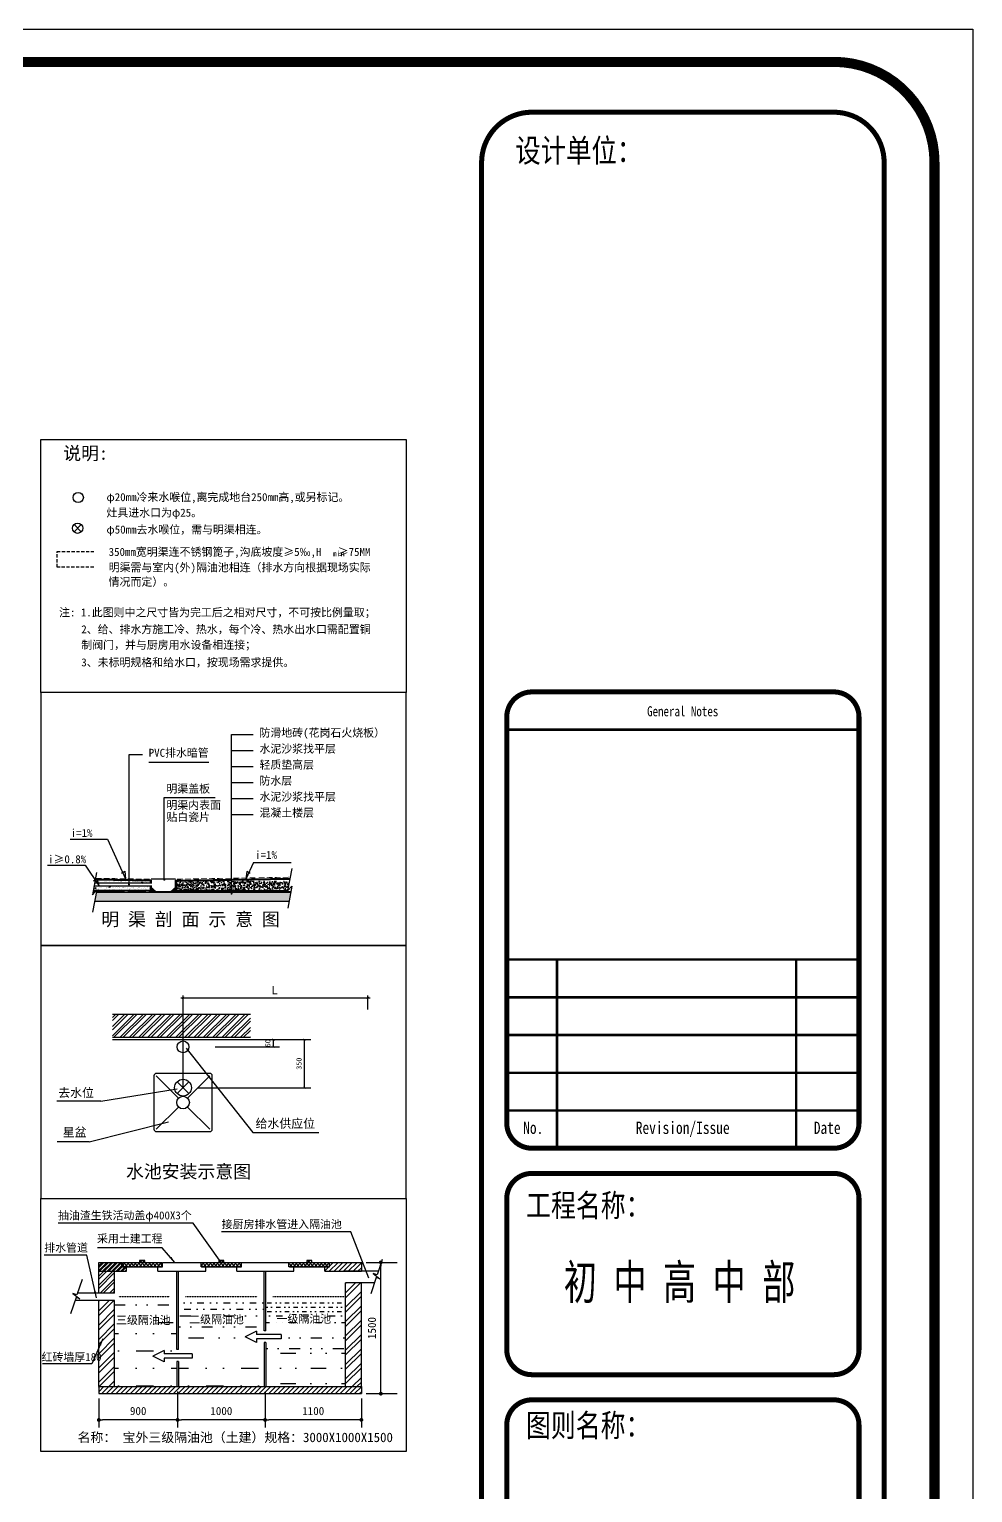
# Model space of a CAD drawing. Header units: inches. Extents: x -584 to 1446124, y -108140 to 99637.
# Drawn here: x 973851 to 1010552, y -71216 to -14283 of the extents above; entities that cross this region are included whole.
import ezdxf
from ezdxf.enums import TextEntityAlignment as Align

# ---------------------------------------------------------------- set-up
doc = ezdxf.new("R2010")
doc.units = ezdxf.units.IN
doc.header["$MEASUREMENT"] = 0
doc.linetypes.add('HIDDEN', pattern=[0.375, 0.25, -0.125])
for name, color, linetype in [('000外框', 7, 'Continuous'), ('供排水', 4, 'Continuous'), ('外框', 7, 'Continuous')]:
    doc.layers.add(name, color=color, linetype=linetype)
doc.styles.add('122', font='', dxfattribs={"height": 180})
doc.styles.add('ET', font='', dxfattribs={"height": 186})
doc.styles.add('H1', font='', dxfattribs={"height": 200})
doc.styles.add('LIST', font='', dxfattribs={"height": 250})
doc.styles.get("Standard").update_dxf_attribs({"font": '', "width": 0.7, "height": 250})
doc.styles.add('STYLE1', font='simhei.ttf', dxfattribs={"width": 0.8})
doc.styles.add('宋体平面', font='', dxfattribs={"width": 0.8})
doc.styles.add('黑体', font='simhei.ttf', dxfattribs={"width": 0.7})
doc.styles.get('122').set_extended_font_data('NSimSun')
doc.styles.get('ET').set_extended_font_data('SimSun')
doc.styles.get('H1').set_extended_font_data('SimSun')
doc.styles.get('LIST').set_extended_font_data('SimSun')
doc.styles.get('Standard').set_extended_font_data('NSimSun')
doc.styles.get('宋体平面').set_extended_font_data('SimSun')
doc.dimstyles.new('ISO-25', dxfattribs={"dimscale": 60, "dimtxt": 5, "dimasz": 2.5, "dimexe": 1.25, "dimexo": 3, "dimtad": 1, "dimdec": 0, "dimtxsty": 'Standard', "dimblk": 'ARCHTICK', "dimcen": 2.5, "dimadec": 0, "dimazin": 0, "dimtfac": 1, "dimtdec": 0, "dimtmove": 0, "dimatfit": 3, "dimfxl": 0, "dimarcsym": 0})
doc.dimstyles.get("Standard").update_dxf_attribs({"dimtxt": 0.18, "dimasz": 0.18, "dimexe": 0.18, "dimexo": 0.0625, "dimgap": 0.09, "dimtad": 0, "dimtih": 1, "dimtoh": 1, "dimdec": 4, "dimzin": 0, "dimdsep": 46, "dimtxsty": 'Standard', "dimcen": 0.09, "dimadec": 0, "dimazin": 0, "dimtfac": 1, "dimtdec": 4, "dimtofl": 0, "dimtmove": 0, "dimatfit": 3, "dimfxl": 0, "dimtolj": 1, "dimtzin": 0, "dimarcsym": 0})
pattern_1 = [(45, (1076458.13, -7106.91), (-92.79894, 92.79894), [])]
pattern_2 = [(45, (1076458.13, -7106.9), (-278.3968, 278.3968), []), (45, (1076643.72, -7106.9), (-278.3968, 278.3968), [])]
pattern_3 = [(45, (1076458.13, -7106.91), (-69.5992, 69.5992), []), (135, (1076458.13, -7106.91), (-69.5992, -69.5992), [])]

# ---------------------------------------------------------------- blocks, each defined once
blk = doc.blocks.new('_DOT')
at = {"color": 0, "linetype": 'ByBlock'}
blk.add_line((-0.5, 0), (-1, 0), dxfattribs=at)
at = {"color": 0, "linetype": 'ByBlock', "const_width": 0.5}
blk.add_lwpolyline([(-0.25, 0, 1), (0.25, 0, 1)], format="xyb", close=True, dxfattribs=at)
blk = doc.blocks.new('_ArchTick')
at = {"color": 0, "linetype": 'ByBlock', "const_width": 0.15}
blk.add_lwpolyline([(-0.5, -0.5), (0.5, 0.5)], dxfattribs=at)
blk = doc.blocks.new('*D480')
at = {"layer": 'Defpoints', "color": 0, "linetype": 'ByBlock', "transparency": 16777216}
for p in [(980282, -53590), (984563, -53590), (979833, -55458)]:
    blk.add_point(p, dxfattribs=at)
at = {"layer": '供排水', "color": 0, "linetype": 'ByBlock', "lineweight": -2, "transparency": 16777216}
for p, q in [((980852, -53590), (984800, -53590)), ((984563, -55458), (984563, -53590)), ((980403, -55458), (984800, -55458))]:
    blk.add_line(p, q, dxfattribs=at)
at = {"layer": '供排水', "color": 0, "linetype": 'ByBlock', "lineweight": -2, "transparency": 16777216, "xscale": 95, "yscale": 95, "zscale": 95}
for p, rotation in [((984563, -53590), 90), ((984563, -55458), 270)]:
    blk.add_blockref('_ArchTick', p, dxfattribs=dict(at, rotation=rotation))
at = {"layer": '供排水', "color": 0, "linetype": 'ByBlock', "transparency": 16777216, "insert": (984344, -54524), "char_height": 200, "attachment_point": 5, "rotation": 90, "style": 'H1'}
blk.add_mtext('350', dxfattribs=at)
blk = doc.blocks.new('*D481')
at = {"layer": 'Defpoints', "color": 0, "linetype": 'ByBlock', "transparency": 16777216}
for p in [(980512, -53590), (980512, -53871), (983351, -53590)]:
    blk.add_point(p, dxfattribs=at)
at = {"layer": '供排水', "color": 0, "linetype": 'ByBlock', "lineweight": -2, "transparency": 16777216}
for p, q in [((981082, -53590), (983589, -53590)), ((981082, -53871), (983589, -53871)), ((983351, -53871), (983351, -53590))]:
    blk.add_line(p, q, dxfattribs=at)
at = {"layer": '供排水', "color": 0, "linetype": 'ByBlock', "lineweight": -2, "transparency": 16777216, "xscale": 95, "yscale": 95, "zscale": 95}
for p, rotation in [((983351, -53590), 90), ((983351, -53871), 270)]:
    blk.add_blockref('_ArchTick', p, dxfattribs=dict(at, rotation=rotation))
at = {"layer": '供排水', "color": 0, "linetype": 'ByBlock', "transparency": 16777216, "insert": (983132, -53731), "char_height": 200, "attachment_point": 5, "rotation": 90, "style": 'H1'}
blk.add_mtext('60', dxfattribs=at)

msp = doc.modelspace()

# ---------------------------------------------------------------- hatches: boundary and pattern name
at = {"layer": '供排水'}
for points in [[(978596.5, -47670.3), (978766.4, -47824.1), (978596.5, -47824.1)], [(979530.6, -47670.3), (979360.7, -47824.1), (979530.6, -47824.1)]]:
    msp.add_hatch(color=41, dxfattribs=at).paths.add_polyline_path(points)
h = msp.add_hatch(dxfattribs=at)
h.set_pattern_fill('AR-B816', color=121, scale=6.227349, angle=1, style=0)
h.set_pattern_definition([(1, (788472.32, -106072.4), (-0.869458, 49.811203), []), (91, (788472.32, -106072.4), (-50.68066, 48.941745), [49.81879, -49.81879])])
h.paths.add_polyline_path([(983922.8, -47303.7), (979529.9, -47380.4), (979530.6, -47419.3), (983923.4, -47342.6)])
h = msp.add_hatch(dxfattribs=at)
h.set_pattern_fill('AR-CONC', color=4, scale=38.92093, style=0)
h.set_pattern_definition([(50, (924625.82, -26035.82), (279.1643, -24.4237), [29.1907, -321.0977]), (355, (924625.82, -26035.82), (-54.0033, 292.7602), [23.3526, -256.8781]), (100.4514, (924649.08, -26037.85), (225.1612, 268.3363), [24.8083, -272.891]), (46.1842, (924625.8, -25957.97), (415.3801, -64.4215), [43.786, -481.6465]), (96.6356, (924660.43, -25963.34), (363.7794, 379.1357), [37.2124, -409.3365]), (351.1842, (924625.8, -25957.97), (363.779, 379.136), [35.0288, -385.3172]), (21, (924664.74, -25977.44), (232.3218, -156.703), [29.1907, -321.0977]), (326, (924664.74, -25977.44), (94.7006, 282.2351), [23.3526, -256.8781]), (71.4514, (924684.1, -25990.5), (327.0225, 125.5319), [24.8083, -272.891]), (37.5, (924625.82, -26035.82), (4.73273, 129.56538), [0, -253.76446, 0, -260.77023, 0, -257.85116]), (7.5, (924625.82, -26035.82), (102.3891, 153.5087), [0, -148.67795, 0, -247.92632, 0, -98.27535]), (327.5, (924539.02, -26035.82), (207.76866, -8.77857), [0, -97.30232, 0, -303.58325, 0, -402.83162]), (317.5, (924500.1, -26035.82), (226.9815, 38.9618), [0, -126.493, 0, -201.6104, 0, -286.06883])])
h.paths.add_polyline_path([(983924.1, -47419.3), (979569.5, -47419.3), (979569.5, -47783.3), (983924.1, -47783.3)])
h = msp.add_hatch(dxfattribs=at)
h.set_pattern_fill('AR-SAND', color=201, scale=77.84186, style=0)
h.set_pattern_definition([(37.5, (787477.78, -102729.04), (-4.90352, 149.987546), [0, -118.31963, 0, -132.33116, 0, -126.49302]), (7.5, (787477.78, -102729.04), (137.76271, 219.6811), [0, -63.830325, 0, -106.64335, 0, -40.866976]), (327.5, (787382.04, -102729.04), (242.41059, 0.44051), [0, -38.92093, 0, -140.11535, 0, -182.92837]), (317.5, (787382.04, -102729.04), (234.00249, 68.3199), [0, -19.460465, 0, -91.853394, 0, -105.08651])])
h.paths.add_polyline_path([(983924.1, -47419.3), (979569.5, -47419.3), (979569.5, -47783.3), (983924.1, -47783.3)])
h = msp.add_hatch(dxfattribs=at)
h.set_pattern_fill('AR-CONC', color=4, scale=38.92093, style=0)
h.set_pattern_definition([(50, (787477.78, -102729.04), (279.16433, -24.42371), [29.1907, -321.09767]), (355, (787477.78, -102729.04), (-54.0033, 292.76017), [23.35256, -256.87814]), (100.4514, (787501.05, -102731.08), (225.16123, 268.33628), [24.80827, -272.89103]), (46.1842, (787477.78, -102651.2), (415.38014, -64.42154), [43.78605, -481.6465]), (96.6356, (787512.4, -102656.57), (363.7794, 379.1357), [37.2124, -409.3365]), (351.1842, (787477.8, -102651.2), (363.7791, 379.136), [35.0288, -385.3172]), (21, (787516.7, -102670.66), (232.32178, -156.70302), [29.1907, -321.09767]), (326, (787516.7, -102670.66), (94.7006, 282.23514), [23.35256, -256.87814]), (71.4514, (787536.06, -102683.72), (327.02246, 125.53187), [24.80827, -272.89103]), (37.5, (787477.78, -102729.04), (4.73273, 129.565383), [0, -253.76446, 0, -260.77023, 0, -257.85116]), (7.5, (787477.78, -102729.04), (102.38911, 153.50871), [0, -148.67795, 0, -247.92632, 0, -98.27535]), (327.5, (787390.99, -102729.04), (207.768656, -8.778566), [0, -97.30232, 0, -303.58325, 0, -402.83162]), (317.5, (787352.07, -102729.04), (226.98148, 38.96179), [0, -126.49302, 0, -201.61042, 0, -286.06883])])
h.paths.add_polyline_path([(976461.3, -47847.4), (976397, -48195.9), (983961.2, -48195.9), (984025.6, -47847.4)])
h = msp.add_hatch(dxfattribs=at)
h.set_pattern_fill('ANSI32', color=8, scale=679.347139, style=0)
h.set_pattern_definition([(45, (832744.2, -131850.83), (-180.1391, 180.1391), []), (45, (832864.3, -131850.83), (-180.1391, 180.1391), [])])
h.paths.add_polyline_path([(982455.6, -53499.4), (982455.6, -52593.6), (977082.8, -52593.6), (977082.8, -53499.4)])
h = msp.add_hatch(dxfattribs=at)
h.set_pattern_fill('ANSI32', color=4, scale=13.123752, style=0)
h.set_pattern_definition([(45, (908584.86, -82453.16), (-88.39099, 88.39099), []), (45, (908643.78, -82453.16), (-88.39099, 88.39099), [])])
h.paths.add_polyline_path([(976556.4, -62595.7), (976556.4, -62255.2), (977450.8, -62255.2), (977450.8, -62428), (977636, -62428), (977636, -62595.7)])
h = msp.add_hatch(dxfattribs=at)
h.set_pattern_fill('ANSI32', color=4, scale=680.335281, style=0)
h.set_pattern_definition([(45, (1243467.46, 65217.1), (-180.40113, 180.40113), []), (45, (1243587.73, 65217.1), (-180.40113, 180.40113), [])])
h.paths.add_polyline_path([(977169.1, -62595.7), (976556.4, -62595.7), (976556.4, -63458.1), (977169.1, -63458.1)])
h = msp.add_hatch(dxfattribs=at)
h.set_pattern_fill('ANSI37', color=4, scale=787.425093, style=0)
h.set_pattern_definition(pattern_3)
h.paths.add_polyline_path([(979007.4, -62257.8), (977475.6, -62257.8), (977475.6, -62428), (977636, -62428), (979007.4, -62428)])
h.paths.add_polyline_path([(978340.5, -62175.5), (978142.5, -62175.5), (978142.5, -62257.8), (978340.5, -62257.8)])
h = msp.add_hatch(dxfattribs=at)
h.set_pattern_fill('ANSI37', color=4, scale=787.425093, style=0)
h.set_pattern_definition(pattern_3)
h.paths.add_polyline_path([(982088.2, -62257.8), (980556.4, -62257.8), (980556.4, -62428), (980716.9, -62428), (982088.2, -62428)])
h.paths.add_polyline_path([(981421.3, -62175.5), (981223.3, -62175.5), (981223.3, -62257.8), (981421.3, -62257.8)])
h = msp.add_hatch(dxfattribs=at)
h.set_pattern_fill('ANSI37', color=4, scale=787.425093, style=0)
h.set_pattern_definition(pattern_3)
h.paths.add_polyline_path([(985509.5, -62257.8), (983977.7, -62257.8), (983977.7, -62428), (984138.2, -62428), (985509.5, -62428)])
h.paths.add_polyline_path([(984842.6, -62175.5), (984644.6, -62175.5), (984644.6, -62257.8), (984842.6, -62257.8)])
h = msp.add_hatch(dxfattribs=at)
h.set_pattern_fill('ANSI31', color=4, scale=1049.900124, style=0)
h.set_pattern_definition(pattern_1)
h.paths.add_polyline_path([(986769.1, -62595.7), (986769.1, -62255.2), (985692.9, -62255.2), (985534.2, -62255.2), (985534.2, -62428), (985349, -62428), (985349, -62595.7), (985692.9, -62595.7), (985703.7, -62595.7)])
h = msp.add_hatch(dxfattribs=at)
h.set_pattern_fill('ANSI32', color=4, scale=1049.900124, style=0)
h.set_pattern_definition(pattern_2)
h.paths.add_polyline_path([(986156.4, -67089.3), (986769.1, -67089.3), (986769.1, -63055.3), (986156.4, -63055.3)])
h = msp.add_hatch(dxfattribs=at)
h.set_pattern_fill('ANSI32', color=4, scale=1049.900124, style=0)
h.set_pattern_definition(pattern_2)
h.paths.add_polyline_path([(977169.1, -63737.1), (976556.4, -63737.1), (976556.4, -67089.3), (977169.1, -67089.3)])
at = {"layer": '供排水', "linetype": 'Continuous'}
h = msp.add_hatch(dxfattribs=at)
h.set_pattern_fill('MUDST', color=4, scale=1700.838201, style=0)
h.set_pattern_definition([(0, (889562.28, -237821.6), (850.4191, 425.20955), [425.2096, -425.2096, 0, -425.2096, 0, -425.2096])])
h.paths.add_polyline_path([(979585.9, -63737.1), (977169.1, -63737.1), (977169.1, -64209.1), (979585.9, -64209.1)])
h.paths.add_polyline_path([(982990.2, -64209.1), (979654.4, -64209.1), (979654.4, -64804.3), (982990.2, -64804.3)])
h.paths.add_polyline_path([(986156.4, -64804.3), (983058.7, -64804.3), (983058.7, -65061.6), (983648.7, -65061.6), (983648.7, -65230.6), (983058.7, -65230.6), (983058.7, -65758.6), (986156.4, -65758.6)])
h.paths.add_polyline_path([(980848.7, -64728), (982485.8, -64728), (982485.8, -64310.5), (980848.7, -64310.5)], flags=24)
h = msp.add_hatch(dxfattribs=at)
h.set_pattern_fill('MUDST', color=4, scale=1020.502921, style=0)
h.set_pattern_definition([(0, (889562.28, -237821.6), (510.25146, 255.12573), [255.12573, -255.12573, 0, -255.12573, 0, -255.12573])])
h.paths.add_polyline_path([(982990.2, -63737.1), (979654.4, -63737.1), (979654.4, -64209.1), (982990.2, -64209.1)])
h.paths.add_polyline_path([(986156.4, -64209.1), (983058.7, -64209.1), (983058.7, -64804.3), (986156.4, -64804.3)])
h.paths.add_polyline_path([(984055.2, -64706), (985693.5, -64706), (985693.5, -64288.5), (984055.2, -64288.5)], flags=24)
h = msp.add_hatch(dxfattribs=at)
h.set_pattern_fill('MUDST', color=4, scale=680.335281, style=0)
h.set_pattern_definition([(0, (889562.28, -237821.6), (340.16764, 170.08382), [170.08382, -170.08382, 0, -170.08382, 0, -170.08382])])
h.paths.add_polyline_path([(986156.4, -63737.1), (983058.7, -63737.1), (983058.7, -64209.1), (986156.4, -64209.1)])
h = msp.add_hatch(dxfattribs=at)
h.set_pattern_fill('MUDST', color=4, scale=2381.173482, style=0)
h.set_pattern_definition([(0, (889562.3, -237821.6), (1190.5867, 595.2934), [595.2934, -595.2934, 0, -595.2934, 0, -595.2934])])
h.paths.add_polyline_path([(979585.9, -64209.1), (977169.1, -64209.1), (977169.1, -64804.3), (979585.9, -64804.3)])
h.paths.add_polyline_path([(982684.1, -64926.9), (982684.1, -65061.6), (983058.7, -65061.6), (983058.7, -64912.6), (982990.2, -64912.6), (982990.2, -64804.3), (979654.4, -64804.3), (979654.4, -65758.6), (982990.2, -65758.6), (982990.2, -65370), (983058.7, -65370), (983058.7, -65230.6), (982684.1, -65230.6), (982684.1, -65365.4), (982253.3, -65146.1)])
h.paths.add_polyline_path([(986156.4, -65758.6), (983058.7, -65758.6), (983058.7, -67089.3), (986156.4, -67089.3)])
h.paths.add_polyline_path([(977521.7, -64756.1), (979164.8, -64756.1), (979164.8, -64338.6), (977521.7, -64338.6)], flags=24)
h = msp.add_hatch(dxfattribs=at)
h.set_pattern_fill('MUDST', color=4, scale=2721.341122, style=0)
h.set_pattern_definition([(0, (889562.3, -237821.6), (1360.6706, 680.3353), [680.3353, -680.3353, 0, -680.3353, 0, -680.3353])])
h.paths.add_polyline_path([(979585.9, -64804.3), (977169.1, -64804.3), (977169.1, -65758.6), (978939.8, -65758.6), (979093.2, -65680.5), (979093.2, -65758.6), (979654.4, -65758.6), (979654.4, -65649.6), (979585.9, -65649.6)])
h.paths.add_polyline_path([(982990.2, -65758.6), (979654.4, -65758.6), (979654.4, -65815.3), (980193.9, -65815.3), (980193.9, -65984.3), (979654.4, -65984.3), (979654.4, -66106.9), (979654.4, -67089.3), (982990.2, -67089.3)])
h.paths.add_polyline_path([(979585.9, -66106.9), (979654.4, -66106.9), (979654.4, -65984.3), (979093.2, -65984.3), (979093.2, -66119.1), (978662.4, -65899.8), (978939.8, -65758.6), (977169.1, -65758.6), (977169.1, -67089.3), (979585.9, -67089.3)])
at = {"layer": '供排水'}
h = msp.add_hatch(dxfattribs=at)
h.set_pattern_fill('ANSI31', color=4, scale=1049.900124, style=0)
h.set_pattern_definition(pattern_1)
h.paths.add_polyline_path([(979620.2, -67089.3), (976556.4, -67089.3), (976556.4, -67361.6), (979620.2, -67361.6), (983024.5, -67361.6), (986769.1, -67361.6), (986769.1, -67089.3), (983024.5, -67089.3)])

# ---------------------------------------------------------------- linework, layer by layer
for p, q in [((975591.3, -33834.3), (975873.2, -33552.4)), ((975591.3, -33552.4), (975873.2, -33834.3))]:
    msp.add_line(p, q, dxfattribs=at)
at = {"layer": '供排水', "linetype": 'HIDDEN', "ltscale": 500}
for p, q in [((974932.8, -35208.6), (974932.8, -34596.3)), ((974932.8, -34596.3), (976359.5, -34596.3)), ((976359.5, -35208.6), (974932.8, -35208.6))]:
    msp.add_line(p, q, dxfattribs=at)
at = {"layer": '供排水', "color": 4}
for p, q in [((981721.5, -47836.3), (981721.5, -41718.3)), ((981721.5, -41718.3), (982563.4, -41718.3)), ((977739.1, -47463), (977739.1, -42499.5)), ((977739.1, -42499.5), (978255.5, -42499.5)), ((981721.5, -42340.6), (982563.4, -42340.6)), ((978499.8, -42795.2), (980842.4, -42795.2)), ((981721.5, -42962.8), (982563.4, -42962.8)), ((981721.5, -43585), (982563.4, -43585)), ((979098.9, -47357.5), (979098.9, -44175.6)), ((979098.9, -44175.6), (981079.9, -44175.6)), ((981721.5, -44207.3), (982563.4, -44207.3)), ((981721.5, -44829.5), (982563.4, -44829.5)), ((975440.7, -45790.9), (976900.2, -45790.9)), ((976900.2, -45790.9), (977600, -47330.2)), ((974559.8, -46806.5), (976019.3, -46806.5)), ((976019.3, -46806.5), (976554.9, -47587.3)), ((977432.3, -47111.1), (977565.9, -47031.8)), ((977565.9, -47031.8), (977600, -47330.2)), ((976346.5, -47413.4), (976482.4, -47318.3)), ((976482.4, -47318.3), (976554.9, -47587.3))]:
    msp.add_line(p, q, dxfattribs=at)
at = {"layer": '供排水', "color": 201}
for p, q in [((976467.4, -47085.2), (976307.3, -47952.6)), ((984059.4, -46935.2), (983899.2, -47802.7)), ((976307.3, -47952.6), (976477.1, -47762.2)), ((976477.1, -47762.2), (976316.9, -48629.6)), ((976392.9, -47666.6), (976392.9, -47666.6)), ((976397.7, -47641), (976397.7, -47641)), ((976405.3, -47714.5), (976414.3, -47665.7)), ((976451.9, -47710.2), (976405.4, -47714.3)), ((976451.9, -47710.2), (976414.4, -47665.5)), ((976414.4, -47732.1), (976414.4, -47732.1)), ((976430.4, -47473.5), (976430.4, -47473.5)), ((976440.3, -47754.9), (976440.3, -47754.9)), ((976454.9, -47737.4), (976454.9, -47737.4)), ((976455.8, -47471.7), (976455.8, -47471.7)), ((976459.2, -47663), (976459.2, -47663)), ((976463.8, -47671.9), (976463.8, -47671.9)), ((976476.7, -47762.4), (976476.7, -47762.4)), ((976481, -47765.3), (976481, -47765.3)), ((976491.1, -47749.2), (976491.1, -47749.2)), ((976494, -47445.4), (976494, -47445.4)), ((976554.1, -47692.2), (976554.1, -47692.2)), ((976559.5, -47740), (976559.5, -47740)), ((976560.6, -47751.3), (976560.6, -47751.3)), ((976568.6, -47678.2), (976568.6, -47678.2)), ((976569.4, -47422.4), (976569.4, -47422.4)), ((976623.9, -47759.6), (976623.9, -47759.6)), ((976635.1, -47780.5), (976635.1, -47780.5)), ((976635.3, -47667), (976635.3, -47667)), ((976636.3, -47616.2), (976636.3, -47616.2)), ((976664.4, -47765), (976664.4, -47765)), ((976669.4, -47670.6), (976669.4, -47670.6)), ((976698.2, -47472.1), (976698.2, -47472.1)), ((976723.5, -47765.8), (976723.5, -47765.8)), ((976763.3, -47742.6), (976763.3, -47742.6)), ((976770.2, -47778.9), (976770.2, -47778.9)), ((976773.1, -47426.8), (976773.1, -47426.8)), ((976795.8, -47470), (976795.8, -47470)), ((976802.6, -47746.6), (976802.6, -47746.6)), ((976810.1, -47441.2), (976810.1, -47441.2)), ((976813.2, -47623.4), (976813.2, -47623.4)), ((976847.3, -47447.3), (976847.3, -47447.3)), ((976857, -47721.7), (976857, -47721.7)), ((976868.5, -47669.7), (976868.5, -47669.7)), ((976870.3, -47684.5), (976870.3, -47684.5)), ((976877.7, -47667.5), (976877.7, -47667.5)), ((976884.6, -47671.3), (976884.6, -47671.3)), ((976940.6, -47472.6), (976940.6, -47472.6)), ((976963.6, -47665.6), (976972.6, -47616.8)), ((977010.2, -47661.4), (976963.7, -47665.5)), ((976965.9, -47766.2), (976965.9, -47766.2)), ((977010.2, -47661.4), (976972.7, -47616.7)), ((976973.5, -47750.2), (976973.5, -47750.2)), ((976983.3, -47436.2), (976983.3, -47436.2)), ((977008.1, -47770.2), (977008.1, -47770.2)), ((977051.5, -47614.4), (977051.5, -47614.4)), ((977072.3, -47672.3), (977072.3, -47672.3)), ((977104.3, -47752.8), (977104.3, -47752.8)), ((977114.7, -47622.7), (977114.7, -47622.7)), ((977118.6, -47739.7), (977118.6, -47739.7)), ((977120.1, -47667.9), (977120.1, -47667.9)), ((977121.6, -47441.3), (977121.6, -47441.3)), ((977123.6, -47396.6), (977123.6, -47396.6)), ((977155.3, -47628.1), (977155.3, -47628.1)), ((977172.6, -47749.3), (977172.6, -47749.3)), ((977182.4, -47436.9), (977182.4, -47436.9)), ((977183, -47473), (977183, -47473)), ((977186.7, -47406), (977186.7, -47406)), ((977196.1, -47668.7), (977196.1, -47668.7)), ((977208.3, -47766.6), (977208.3, -47766.6)), ((977227.1, -47412.1), (977227.1, -47412.1)), ((977256.6, -47776.5), (977256.6, -47776.5)), ((977261, -47642), (977261, -47642)), ((977282.5, -47679.8), (977282.5, -47679.8)), ((977324.3, -47650.3), (977324.3, -47650.3)), ((977332.7, -47438.8), (977332.7, -47438.8)), ((977362.6, -47668.4), (977362.6, -47668.4)), ((977364.8, -47655.6), (977364.8, -47655.6)), ((977376.4, -47751.9), (977376.4, -47751.9)), ((977386.1, -47441.3), (977386.1, -47441.3)), ((977395.9, -47447.7), (977395.9, -47447.7)), ((977423.2, -47450.2), (977423.2, -47450.2)), ((977425.4, -47473.4), (977425.4, -47473.4)), ((977430.1, -47737), (977430.1, -47737)), ((977436.4, -47453.4), (977436.4, -47453.4)), ((977437.7, -47437.2), (977437.7, -47437.2)), ((977450.7, -47767.1), (977450.7, -47767.1)), ((977470.5, -47669.6), (977470.5, -47669.6)), ((977481.7, -47678.9), (977481.7, -47678.9)), ((977497.8, -47674.9), (977497.8, -47674.9)), ((977512.2, -47661.8), (977512.2, -47661.8)), ((977568.5, -47612.5), (977522, -47616.6)), ((977533.8, -47677.9), (977533.8, -47677.9)), ((977542.3, -47477.5), (977542.3, -47477.5)), ((977574.3, -47683.2), (977574.3, -47683.2)), ((977586.6, -47759.4), (977586.6, -47759.4)), ((977596.3, -47450.7), (977596.3, -47450.7)), ((977605, -47668.8), (977605, -47668.8)), ((977605.6, -47485.8), (977605.6, -47485.8)), ((977646.1, -47491.1), (977646.1, -47491.1)), ((977667.8, -47473.9), (977667.8, -47473.9)), ((977680.1, -47697.1), (977680.1, -47697.1)), ((977685.4, -47681.5), (977685.4, -47681.5)), ((977693.1, -47767.5), (977693.1, -47767.5)), ((977731.8, -47743.3), (977731.8, -47743.3)), ((977743.3, -47705.5), (977743.3, -47705.5)), ((977746.2, -47730.1), (977746.2, -47730.1)), ((977749.2, -47437.2), (977749.2, -47437.2)), ((977774.4, -47783.3), (977765.9, -47780)), ((977766.9, -47783.3), (977765.9, -47780.2)), ((977783.9, -47710.8), (977783.9, -47710.8)), ((977785.8, -47758.5), (977785.8, -47758.5)), ((977795.4, -47451.5), (977795.4, -47451.5)), ((977823.7, -47659.1), (977823.7, -47659.1)), ((977847.4, -47669.2), (977847.4, -47669.2)), ((977883.7, -47455.3), (977883.7, -47455.3)), ((977889.6, -47724.7), (977889.6, -47724.7)), ((977895.7, -47689), (977895.7, -47689)), ((977903.3, -47667.4), (977903.3, -47667.4)), ((977910.2, -47474.3), (977910.2, -47474.3)), ((977935.5, -47768), (977935.5, -47768)), ((977952.9, -47733.1), (977952.9, -47733.1)), ((977989.5, -47761.1), (977989.5, -47761.1)), ((977993.4, -47738.4), (977993.4, -47738.4)), ((977999.2, -47455.9), (977999.2, -47455.9)), ((978044.6, -47625.6), (978044.6, -47625.6)), ((978050.9, -47446.1), (978050.9, -47446.1)), ((978057.7, -47727.4), (978057.7, -47727.4)), ((978065.2, -47428.4), (978065.2, -47428.4)), ((978089.8, -47669.7), (978089.8, -47669.7)), ((978094.8, -47688.1), (978094.8, -47688.1)), ((978099.1, -47752.3), (978099.1, -47752.3)), ((978125.4, -47665.4), (978125.4, -47665.4)), ((978139.7, -47652.2), (978139.7, -47652.2)), ((978152.7, -47474.8), (978152.7, -47474.8)), ((978162.4, -47760.6), (978162.4, -47760.6)), ((978177.9, -47768.4), (978177.9, -47768.4)), ((978188.3, -47417.7), (978188.3, -47417.7)), ((978198.1, -47706.2), (978198.1, -47706.2)), ((978199.8, -47768.6), (978199.8, -47768.6)), ((978202.9, -47766), (978202.9, -47766)), ((978204.7, -47618.7), (978204.7, -47618.7)), ((978209.3, -47465.3), (978209.3, -47465.3)), ((978246.3, -47513.8), (978230.5, -47466.8)), ((978285.1, -47487.6), (978230.6, -47466.6)), ((978285.1, -47487.6), (978246.4, -47513.7)), ((978298.5, -47690.7), (978298.5, -47690.7)), ((978308.6, -47779.9), (978308.6, -47779.9)), ((978332.2, -47670.1), (978332.2, -47670.1)), ((978359.4, -47733.7), (978359.4, -47733.7)), ((978373.7, -47720.6), (978373.7, -47720.6)), ((978376.7, -47431.2), (978376.7, -47431.2)), ((978392.9, -47731.9), (978392.9, -47731.9)), ((978395.1, -47475.2), (978395.1, -47475.2)), ((978398.9, -47767.7), (978398.9, -47767.7)), ((978403.8, -47617.7), (978403.8, -47617.7)), ((978408.5, -47466.1), (978408.5, -47466.1)), ((978420.3, -47768.8), (978420.3, -47768.8)), ((978435, -47418.4), (978435, -47418.4)), ((978444.3, -47680.4), (978444.3, -47680.4)), ((978451.2, -47649.6), (978451.2, -47649.6)), ((978508.8, -47698.3), (978508.8, -47698.3)), ((983899.2, -47802.7), (984069, -47612.3)), ((984069, -47612.3), (983908.8, -48479.7)), ((976397, -48195.9), (983961.2, -48195.9))]:
    msp.add_line(p, q, dxfattribs=at)
at = {"layer": '供排水', "color": 4, "linetype": 'Continuous'}
for p, q in [((982578.4, -46692.2), (982278.2, -47340.4)), ((982312.3, -47042), (982278.2, -47340.4)), ((982445.9, -47121.3), (982312.3, -47042)), ((982578.4, -46692.2), (984037.8, -46692.2))]:
    msp.add_line(p, q, dxfattribs=at)
at = {"layer": '供排水', "color": 121}
for p, q in [((978557.6, -47783.3), (976338.5, -47783.3)), ((978596.7, -47419.3), (976406.3, -47381.1)), ((976456.2, -47381.9), (976456.8, -47343)), ((976555.8, -47383.7), (976556.5, -47344.8)), ((976655.4, -47385.4), (976656.1, -47346.5)), ((976755, -47387.2), (976755.7, -47348.2)), ((976854.7, -47388.9), (976855.3, -47350)), ((976954.3, -47390.6), (976955, -47351.7)), ((977053.9, -47392.4), (977054.6, -47353.5)), ((977153.5, -47394.1), (977154.2, -47355.2)), ((977253.1, -47395.8), (977253.8, -47356.9)), ((977352.8, -47397.6), (977353.4, -47358.7)), ((977452.4, -47399.3), (977453.1, -47360.4)), ((977552, -47401.1), (977552.7, -47362.1)), ((977651.6, -47402.8), (977652.3, -47363.9)), ((977751.3, -47404.5), (977751.9, -47365.6)), ((977850.9, -47406.3), (977851.6, -47367.4)), ((977950.5, -47408), (977951.2, -47369.1)), ((978050.1, -47409.8), (978050.8, -47370.8)), ((978149.7, -47411.5), (978150.4, -47372.6)), ((978249.4, -47413.2), (978250.1, -47374.3)), ((978349, -47415), (978349.7, -47376.1)), ((978448.6, -47416.7), (978449.3, -47377.8)), ((978548.2, -47418.5), (978548.9, -47379.5)), ((978557.6, -47419.3), (978557.6, -47497.1)), ((978557.6, -47613.9), (978557.6, -47783.3)), ((979569.5, -47419.3), (979569.5, -47783.3)), ((979569.5, -47783.3), (983902.8, -47783.3))]:
    msp.add_line(p, q, dxfattribs=at)
at = {"layer": '供排水', "color": 7}
for p, q in [((978620.3, -47613.9), (976371.4, -47613.9)), ((978620.3, -47497.1), (976405.8, -47497.1)), ((978597.3, -47380.4), (976414.1, -47342.3)), ((978596.5, -47380.4), (978596.5, -47497.1)), ((978596.5, -47380.4), (978596.5, -47497.1)), ((978596.5, -47613.9), (978596.5, -47847.4)), ((978596.5, -47613.9), (978596.5, -47847.4)), ((979529.9, -47380.4), (983975.8, -47302.8)), ((979530.6, -47419.3), (983969.3, -47341.8)), ((979530.6, -47380.4), (979530.6, -47847.4)), ((976461.3, -47847.4), (984025.6, -47847.4)), ((977082.8, -52593.6), (982455.6, -52593.6)), ((977082.8, -53499.4), (982455.6, -53499.4)), ((976556.4, -62595.7), (976556.4, -62255.2)), ((976556.4, -62255.2), (977450.8, -62255.2)), ((976556.4, -63458.1), (976556.4, -62255.2)), ((976556.4, -62595.7), (977636, -62595.7)), ((977169.1, -63458.1), (977169.1, -62595.7)), ((977450.8, -62428), (977450.8, -62255.2)), ((977636, -62428), (977450.8, -62428)), ((977475.6, -62257.8), (979007.4, -62257.8)), ((977475.6, -62257.8), (977475.6, -62428)), ((977475.6, -62428), (979007.4, -62428)), ((977636, -62595.7), (977636, -62428)), ((978846.9, -62595.7), (978846.9, -62428)), ((978846.9, -62428), (979032.1, -62428)), ((978846.9, -62595.7), (980716.9, -62595.7)), ((979007.4, -62257.8), (979007.4, -62428)), ((979032.1, -62428), (979032.1, -62255.2)), ((979032.1, -62255.2), (980531.7, -62255.2)), ((979585.9, -65649.6), (979585.9, -62595.7)), ((979654.4, -65649.6), (979654.4, -62595.7)), ((980531.7, -62428), (980531.7, -62255.2)), ((980716.9, -62428), (980531.7, -62428)), ((980556.4, -62257.8), (982088.2, -62257.8)), ((980556.4, -62428), (982088.2, -62428)), ((980716.9, -62595.7), (980716.9, -62428)), ((981927.7, -62428), (982113, -62428)), ((981927.7, -62595.7), (981927.7, -62428)), ((981927.7, -62595.7), (984138.2, -62595.7)), ((982113, -62428), (982113, -62255.2)), ((982113, -62255.2), (983953, -62255.2)), ((982990.2, -64912.6), (982990.2, -62595.7)), ((983058.7, -64912.6), (983058.7, -62595.7)), ((983953, -62428), (983953, -62255.2)), ((984138.2, -62428), (983953, -62428)), ((983977.7, -62257.8), (985509.5, -62257.8)), ((983977.7, -62428), (985509.5, -62428)), ((984062.8, -62425.5), (984138.2, -62425.5)), ((984138.2, -62595.7), (984138.2, -62428)), ((985349, -62425.5), (985424.5, -62425.5)), ((985349, -62595.7), (985349, -62428)), ((985349, -62428), (985534.2, -62428)), ((985349, -62595.7), (985692.9, -62595.7)), ((985534.2, -62428), (985534.2, -62255.2)), ((985534.2, -62255.2), (985692.9, -62255.2)), ((985692.9, -62255.2), (986769.1, -62255.2)), ((985692.9, -62595.7), (986769.1, -62595.7)), ((985703.7, -62595.7), (985692.9, -62595.7)), ((987431, -62595.7), (986121.5, -62595.7)), ((986769.1, -62255.2), (986769.1, -62595.7)), ((987278.1, -63055.3), (986156.4, -63055.3)), ((986156.4, -67089.3), (986156.4, -63055.3)), ((986769.1, -67089.3), (986769.1, -63055.3)), ((977169.1, -63737.1), (975631.2, -63737.1)), ((977169.1, -63458.1), (975724, -63458.1)), ((976556.4, -67089.3), (976556.4, -63737.1)), ((977169.1, -67089.3), (977169.1, -63737.1)), ((983058.7, -64912.6), (982990.2, -64912.6)), ((982990.2, -65370), (982990.2, -67089.3)), ((983058.7, -65370), (982990.2, -65370)), ((983058.7, -65370), (983058.7, -67089.3)), ((979654.4, -65649.6), (979585.9, -65649.6)), ((979585.9, -66106.9), (979585.9, -67089.3)), ((979654.4, -66106.9), (979585.9, -66106.9)), ((979654.4, -66106.9), (979654.4, -67089.3)), ((976556.4, -67089.3), (979620.2, -67089.3)), ((976556.4, -67089.3), (976556.4, -67361.6)), ((979620.2, -67089.3), (983024.5, -67089.3)), ((983024.5, -67089.3), (986769.1, -67089.3)), ((986769.1, -67089.3), (986769.1, -67361.6)), ((976556.4, -67361.6), (979620.2, -67361.6)), ((979620.2, -67361.6), (983024.5, -67361.6)), ((983024.5, -67361.6), (986769.1, -67361.6))]:
    msp.add_line(p, q, dxfattribs=at)
at = {"layer": '供排水', "color": 7, "linetype": 'Continuous'}
for p, q in [((978788.1, -47843.7), (978550.3, -47628.5)), ((979339, -47843.7), (979576.8, -47628.5))]:
    msp.add_line(p, q, dxfattribs=at)
at = {"layer": '供排水', "color": 4, "linetype": 'ByBlock'}
for p, q in [((979744, -51966.8), (987117, -51966.8)), ((979834.6, -52411.1), (979834.6, -51876.3)), ((987026.4, -52411.1), (987026.4, -51876.3)), ((987026.4, -51901.1), (987026.4, -51876.3)), ((979949.7, -53918.3), (982552.9, -57199.1)), ((976635.2, -55987.5), (979602.2, -55506.7)), ((976635.2, -55987.5), (974928.2, -55987.5)), ((976185.6, -57564.4), (979267, -56790.1)), ((982552.9, -57199.1), (985110.4, -57199.1)), ((976185.6, -57564.4), (974930.1, -57564.4)), ((986955.8, -62255.2), (988165, -62255.2)), ((987525.9, -67212.3), (987525.9, -62404.6)), ((976556.4, -67548.3), (976556.4, -68678.5)), ((979620.2, -67275.9), (979620.2, -68678.5)), ((983024.5, -67275.9), (983024.5, -68678.5)), ((986769.1, -67548.3), (986769.1, -68678.5)), ((986955.8, -67361.6), (988165, -67361.6)), ((979620.2, -68234.8), (979620.2, -68678.5)), ((983024.5, -68234.8), (983024.5, -68678.5)), ((979470.9, -68383), (976705.7, -68383)), ((982875.1, -68383), (979769.5, -68383)), ((986619.8, -68383), (983173.8, -68383))]:
    msp.add_line(p, q, dxfattribs=at)
at = {"layer": '供排水', "color": 1, "linetype": 'HIDDEN'}
msp.add_line((979832.8, -55458), (979834.6, -52411.1), dxfattribs=at)
at = {"layer": '供排水', "color": 81}
msp.add_line((977082.8, -53590), (982455.6, -53590), dxfattribs=at)
at = {"layer": '供排水', "color": 3}
for p, q in [((978702.4, -54994), (978702.4, -57077.3)), ((980876.3, -54903.4), (978792.9, -54903.4)), ((979660.5, -55861.5), (978792.9, -54994)), ((980008.7, -55861.5), (980876.3, -54994)), ((980966.8, -57077.3), (980966.8, -54994)), ((978792.9, -57077.3), (979660.5, -56209.8)), ((980876.3, -57077.3), (980008.7, -56209.8)), ((978792.9, -57167.9), (980876.3, -57167.9))]:
    msp.add_line(p, q, dxfattribs=at)
at = {"layer": '供排水', "color": 6}
for p, q in [((979602.2, -55227.4), (980063.4, -55688.5)), ((979602.2, -55688.5), (980063.4, -55227.4)), ((982684.1, -64926.9), (982253.3, -65146.1)), ((982684.1, -65365.4), (982253.3, -65146.1)), ((982684.1, -64926.9), (982684.1, -65061.6)), ((983648.7, -65061.6), (982684.1, -65061.6)), ((982684.1, -65230.6), (982684.1, -65365.4)), ((983648.7, -65230.6), (982684.1, -65230.6)), ((983648.7, -65061.6), (983648.7, -65230.6)), ((979093.2, -65680.5), (978662.4, -65899.8)), ((979093.2, -66119.1), (978662.4, -65899.8)), ((979093.2, -65680.5), (979093.2, -65815.3)), ((980193.9, -65815.3), (979093.2, -65815.3)), ((979093.2, -65984.3), (979093.2, -66119.1)), ((980193.9, -65984.3), (979093.2, -65984.3)), ((980193.9, -65815.3), (980193.9, -65984.3))]:
    msp.add_line(p, q, dxfattribs=at)
at = {"layer": '供排水', "color": 1, "linetype": 'Continuous'}
for p, q in [((987581.5, -62143.2), (987381.4, -62744.7)), ((975902.6, -62921.2), (975702.5, -63522.7)), ((987348.1, -62845), (987136.1, -63482.3)), ((987381.4, -62744.7), (987223.8, -62692.3)), ((987223.8, -62692.3), (987491.4, -62892.6)), ((987491.4, -62892.6), (987348.1, -62845)), ((975669.2, -63623), (975457.2, -64260.3)), ((975544.9, -63470.3), (975812.5, -63670.6)), ((975702.5, -63522.7), (975544.9, -63470.3)), ((975812.5, -63670.6), (975669.2, -63623))]:
    msp.add_line(p, q, dxfattribs=at)
at = {"layer": '供排水', "color": 4, "linetype": 'HIDDEN', "ltscale": 0.6}
for p, q in [((979313.8, -63597.6), (977329, -63597.6)), ((982718.1, -63597.6), (979926.6, -63597.6)), ((986156.4, -63597.6), (983330.8, -63597.6))]:
    msp.add_line(p, q, dxfattribs=at)
at = {"layer": '供排水', "color": 14}
for points in [[(974303.4, -30244.9), (988509.7, -30244.9), (988509.7, -40087.9), (974303.4, -40087.9)], [(974303.4, -49930.9), (988509.2, -49930.9), (988509.2, -40087.9), (974303.4, -40087.9)], [(974302.8, -59773.9), (988508.6, -59773.9), (988508.6, -49930.9), (974302.8, -49930.9)], [(974302.8, -59773.9), (988508.6, -59773.9), (988508.6, -69616.9), (974302.8, -69616.9)]]:
    msp.add_lwpolyline(points, close=True, dxfattribs=at)
at = {"layer": '供排水', "color": 140, "const_width": 15.6}
for points in [[(976371.4, -47613.9), (978620.5, -47613.9)], [(976405.8, -47497.1), (978618.9, -47497.1)]]:
    msp.add_lwpolyline(points, dxfattribs=at)
at = {"layer": '供排水', "color": 121, "const_width": 31.1}
for points in [[(976666, -47313.9), (976432.5, -47309.9)], [(976977.3, -47319.4), (976743.9, -47315.3)], [(977288.7, -47324.8), (977055.2, -47320.7)], [(977600, -47330.2), (977366.5, -47326.2)], [(977911.3, -47335.7), (977677.8, -47331.6)], [(978222.6, -47341.1), (977989.1, -47337)], [(978533.9, -47346.5), (978300.5, -47342.5)], [(979593.3, -47346.5), (979826.8, -47342.5)], [(979904.6, -47341.1), (980138.1, -47337)], [(980216, -47335.7), (980449.4, -47331.6)], [(980527.3, -47330.2), (980760.8, -47326.2)], [(980838.6, -47324.8), (981072.1, -47320.7)], [(981149.9, -47319.4), (981383.4, -47315.3)], [(981483.1, -47313.6), (981716.5, -47309.5)], [(981794.4, -47308.1), (982027.9, -47304)], [(982105.7, -47302.7), (982339.2, -47298.6)], [(982417, -47297.3), (982650.5, -47293.2)], [(982778.1, -47291), (983011.6, -47286.9)], [(983089.5, -47285.5), (983323, -47281.4)], [(983400.8, -47280.1), (983634.3, -47276)], [(983712.1, -47274.6), (983945.6, -47270.6)]]:
    msp.add_lwpolyline(points, dxfattribs=at)
at = {"layer": '供排水', "color": 4, "const_width": 38.5}
for points in [[(977709.2, -47551.1, 1), (977748.6, -47551.1, 1)], [(979086.1, -47367.9, 1), (979125.4, -47367.9, 1)], [(981700.6, -47910.2, 1), (981739.9, -47910.2, 1)]]:
    msp.add_lwpolyline(points, format="xyb", close=True, dxfattribs=at)
at = {"layer": '供排水', "color": 7, "const_width": 46.7}
msp.add_lwpolyline([(978590.4, -47340.2), (979544.3, -47340.2)], dxfattribs=at)
at = {"layer": '供排水', "color": 41}
for points, const_width in [([(978596.5, -47382), (978596.5, -47497.1)], 46.7), ([(978596.5, -47613.9), (978596.5, -47824.1), (979530.6, -47824.1), (979530.6, -47382)], 46.7), ([(976394, -48212), (983958.2, -48212)], 15.6)]:
    msp.add_lwpolyline(points, dxfattribs=dict(at, const_width=const_width))
at = {"layer": '供排水', "color": 7}
for points in [[(978142.5, -62257.8), (978340.5, -62257.8), (978340.5, -62175.5), (978142.5, -62175.5)], [(981223.3, -62257.8), (981421.3, -62257.8), (981421.3, -62175.5), (981223.3, -62175.5)], [(984644.6, -62257.8), (984842.6, -62257.8), (984842.6, -62175.5), (984644.6, -62175.5)]]:
    msp.add_lwpolyline(points, close=True, dxfattribs=at)
at = {"layer": '供排水'}
for centre, radius in [((975755.3, -32498.8), 199.2), ((975732.2, -33693.3), 199.3)]:
    msp.add_circle(centre, radius, dxfattribs=at)
at = {"layer": '供排水', "color": 6}
for centre, radius in [((979833.9, -53871.2), 229.2), ((979832.8, -55458), 326.1)]:
    msp.add_circle(centre, radius, dxfattribs=at)
at = {"layer": '供排水', "color": 3}
msp.add_circle((979834.6, -56035.6), 246.2, dxfattribs=at)
for centre, start, end in [((978792.9, -54994), 90, 180), ((980876.3, -54994), 0, 90), ((978792.9, -57077.3), 180, 270), ((980876.3, -57077.3), 270, 0)]:
    msp.add_arc(centre, 90.6, start, end, dxfattribs=at)
at = {"layer": '供排水', "color": 2}
for points, knots in [([(978569.1, -47613.9), (978572.7, -47634.7), (978586.4, -47691.4), (978599.3, -47759), (978566.6, -47853.4), (978471.7, -47772.3), (978330.5, -47839.7), (978097.8, -47807), (977839.8, -47847.2), (977633.4, -47792.9), (977388.3, -47839.3), (977123.4, -47823.4), (976797.6, -47803.2), (976551, -47824.6), (976404.6, -47819.2), (976332.5, -47815.8)], [103.9478312, 103.9478312, 103.9478312, 103.9478312, 144.2466215, 215.068362, 251.7772039, 282.0084748, 401.1400188, 521.8372552, 731.0704246, 898.8156179, 917.7522405, 1210.6843244, 1403.9068418, 1547.2788197, 1686.2061136, 1686.2061136, 1686.2061136, 1686.2061136]), ([(979553.7, -47452.4), (979559.8, -47494.9), (979570.6, -47569.4), (979542.6, -47681.5), (979527.8, -47759), (979560.5, -47853.4), (979655.4, -47772.3), (979796.6, -47839.7), (980029.3, -47807), (980287.3, -47847.2), (980493.7, -47792.9), (980738.8, -47839.3), (981003.7, -47823.4), (981329.5, -47803.2), (981641.8, -47830.4), (982110.1, -47786.9), (982727.2, -47854.5), (983350.9, -47794.9), (983739.4, -47822.6), (983904.1, -47812.8), (984028.6, -47830.8)], [0, 0, 0, 0, 82.1156804, 144.2466215, 215.068362, 251.7772039, 282.0084748, 401.1400188, 521.8372552, 731.0704246, 898.8156179, 917.7522405, 1210.6843244, 1403.9068418, 1547.2788197, 1812.9344855, 2306.7616067, 2736.636718, 3015.9890311, 3054.6148304, 3054.6148304, 3054.6148304, 3054.6148304])]:
    msp.add_open_spline(points, degree=3, knots=knots, dxfattribs=at)
msp.add_open_spline([(978573.4, -47452.4), (978571.2, -47467.3), (978569.1, -47482.2), (978567.3, -47497.1)], degree=3, dxfattribs=at)
at = {"layer": '外框', "lineweight": -2}
for p, q in [((876614.6, -14282.7), (1010552, -14282.7)), ((1010552, -14282.7), (1010552, -108139.7))]:
    msp.add_line(p, q, dxfattribs=at)
for points, const_width in [([(881818.3, -106904.3), (1005149.3, -106904.3, 0.4142136), (1009064.5, -102989), (1009064.5, -19466.2, 0.4142136), (1005149.3, -15550.9), (881818.3, -15550.9, 0.4142136), (877903, -19466.2), (877903, -102989, 0.4142136)], 391.5), ([(993403.5, -104946.6), (1005149.3, -104946.6, 0.4142136), (1007106.9, -102989), (1007106.9, -19466.2, 0.4142136), (1005149.3, -17508.6), (993403.5, -17508.6, 0.4142136), (991445.8, -19466.2), (991445.8, -102989, 0.4142136)], 195.8), ([(993403.5, -57814.4), (1005149.3, -57814.4, 0.4142136), (1006128.1, -56835.6), (1006128.1, -41040.7, 0.4142136), (1005149.3, -40061.9), (993403.5, -40061.9, 0.4142136), (992424.6, -41040.7), (992424.6, -56835.6, 0.4142136)], 195.8), ([(993403.5, -66623.8), (1005149.3, -66623.8, 0.4142136), (1006128.1, -65645), (1006128.1, -59772.1, 0.4142136), (1005149.3, -58793.2), (993403.5, -58793.2, 0.4142136), (992424.6, -59772.1), (992424.6, -65645, 0.4142136)], 195.8), ([(993403.5, -75433.1), (1005149.3, -75433.1, 0.4142136), (1006128.1, -74454.3), (1006128.1, -68581.4, 0.4142136), (1005149.3, -67602.6), (993403.5, -67602.6, 0.4142136), (992424.6, -68581.4), (992424.6, -74454.3, 0.4142136)], 195.8)]:
    msp.add_lwpolyline(points, format="xyb", close=True, dxfattribs=dict(at, const_width=const_width))
at = {"layer": '外框', "lineweight": -2, "const_width": 97.9}
for points in [[(992424.6, -41530.1), (1006128.1, -41530.1)], [(992424.6, -50473.3), (1006128.1, -50473.3)], [(994382.3, -57814.4), (994382.3, -50473.3)], [(1003681, -57814.4), (1003681, -50473.3)], [(992424.6, -51941.5), (1006128.1, -51941.5)], [(992424.6, -53409.7), (1006128.1, -53409.7)], [(992424.6, -54878), (1006128.1, -54878)], [(992424.6, -56346.2), (1006128.1, -56346.2)]]:
    msp.add_lwpolyline(points, dxfattribs=at)

# ---------------------------------------------------------------- block references
at = {"layer": '供排水', "color": 4, "linetype": 'ByBlock'}
for name, p, xscale, yscale, zscale, rotation in [('_ArchTick', (979834.6, -51966.8), 90.57961857392512, 90.5796185741332, 90.5796185740683, 180), ('_DOT', (987525.9, -62255.2), 149.3159559471229, 149.3159559471229, 149.3159559471563, 90), ('_DOT', (987525.9, -67361.6), 149.3159559471229, 149.3159559471229, 149.3159559471563, 270), ('_DOT', (976556.4, -68383), 149.3159559466207, 149.3159559471229, 149.3159559471563, 180), ('_DOT', (979620.2, -68383), 149.3159559466207, 149.3159559471229, 149.3159559471563, 180), ('_DOT', (983024.5, -68383), 149.3159559466207, 149.3159559471229, 149.3159559471563, 180)]:
    msp.add_blockref(name, p, dxfattribs=dict(at, xscale=xscale, yscale=yscale, zscale=zscale, rotation=rotation))
for name, p, xscale, yscale, zscale in [('_ArchTick', (987026.4, -51966.8), 90.57961857392512, 90.5796185741332, 90.5796185740683), ('_DOT', (979620.2, -68383), 149.3159559466207, 149.3159559471229, 149.3159559471563), ('_DOT', (983024.5, -68383), 149.3159559466207, 149.3159559471229, 149.3159559471563), ('_DOT', (986769.1, -68383), 149.3159559466207, 149.3159559471229, 149.3159559471563)]:
    msp.add_blockref(name, p, dxfattribs=dict(at, xscale=xscale, yscale=yscale, zscale=zscale))

# ---------------------------------------------------------------- texts
at = {"layer": '000外框', "insert": (994642.2, -62346.1), "char_height": 1349.1, "width": 14061.479, "attachment_point": 1, "style": '黑体'}
msp.add_mtext('初 中 高 中 部', dxfattribs=at)
at = {"layer": '供排水', "color": 7, "linetype": 'Continuous', "style": 'STYLE1'}
for s, p in [('说明:', (975172.1, -31030.4)), ('明 渠 剖 面 示 意 图', (976652.6, -49160.3)), ('水池安装示意图', (977611.9, -58975.5))]:
    msp.add_text(s, height=509.51, dxfattribs=at).set_placement(p)
at = {"layer": '供排水', "color": 7}
for s, height, style, p in [('φ20mm冷来水喉位,离完成地台250mm高,或另标记。', 311.367, '122', (976853.8, -32640.5)), ('灶具进水口为φ25。', 311.37, '122', (976853.8, -33244.1)), ('φ50mm去水喉位，需与明渠相连。', 311.367, '122', (976853.8, -33901.1)), ('350mm宽明渠连不锈钢篦子,沟底坡度≥5‰,H   ≥75MM', 311.367, '122', (976939.9, -34770.5)), ('min', 217.96, '122', (985651.1, -34793)), ('明渠需与室内(外)隔油池相连（排水方向根据现场实际', 311.367, '122', (976939.9, -35374.1)), ('情况而定）。', 311.37, '122', (976939.9, -35934.4)), ('注: 1.此图则中之尺寸皆为完工后之相对尺寸，不可按比例量取；', 311.367, '122', (975009.4, -37124.4)), ('2、给、排水方施工冷、热水，每个冷、热水出水口需配置铜', 311.367, '122', (975875.4, -37781.1)), ('制阀门，并与厨房用水设备相连接；', 311.367, '122', (975875.4, -38387.7)), ('3、未标明规格和给水口，按现场需求提供。', 311.367, '122', (975875.4, -39067.5)), ('三级隔油池', 311.37, '122', (977228.8, -64656.7)), ('二级隔油池', 311.37, '122', (980072.4, -64628.6)), ('一级隔油池', 311.37, '122', (983468.5, -64606.5)), ('名称： 宝外三级隔油池（土建）规格：3000X1000X1500', 367.381, 'LIST', (975729.7, -69245.7))]:
    msp.add_text(s, height=height, dxfattribs=dict(at, style=style)).set_placement(p)
at = {"layer": '供排水', "color": 4, "style": '122'}
for s, p in [('明渠盖板', (979185.2, -43983.3)), ('明渠内表面', (979185.2, -44620)), ('贴白瓷片', (979185.2, -45085.6)), ('i=1%', (975462.5, -45703.8)), ('i≥0.8%', (974581.6, -46726.3)), ('i=1%', (982639.8, -46558.7))]:
    msp.add_text(s, height=311.37, dxfattribs=at).set_placement(p)
at = {"layer": '供排水', "color": 4, "linetype": 'ByBlock', "style": '122'}
for s, p in [('去水位', (974976.8, -55827)), ('给水供应位', (982652.8, -57023.6)), ('星盆', (975152.4, -57363))]:
    msp.add_text(s, height=339.67, dxfattribs=at).set_placement(p)
at = {"layer": '供排水', "color": 3, "linetype": 'ByBlock', "style": '122'}
for s, height, p in [('抽油渣生铁活动盖φ400X3个', 311.367, (974967.5, -60582.2)), ('接厨房排水管进入隔油池', 311.367, (981336.7, -60927.4)), ('排水管道', 311.37, (974433.2, -61838.6)), ('采用土建工程', 311.37, (976485.7, -61485.3)), ('红砖墙厚180', 311.37, (974328.5, -66091.8))]:
    msp.add_text(s, height=height, dxfattribs=at).set_placement(p)
at = {"layer": '供排水', "color": 4, "attachment_point": 1, "style": '122'}
for s, insert, char_height, width in [('防滑地砖(花岗石火烧板）', (982805, -41493.8), 311.367, 5945.956), ('水泥沙浆找平层', (982805, -42116.1), 311.37, 3469.883), ('PVC排水暗管', (978497.1, -42275), 311.37, 3470.332), ('轻质垫高层', (982805, -42738.3), 311.37, 3469.883), ('防水层', (982805, -43360.5), 311.37, 3469.883), ('水泥沙浆找平层', (982805, -43982.8), 311.37, 3469.883), ('混凝土楼层', (982805, -44605), 311.37, 3469.883)]:
    msp.add_mtext(s, dxfattribs=dict(at, insert=insert, char_height=char_height, width=width))
at = {"layer": '供排水', "color": 4, "linetype": 'ByBlock', "attachment_point": 5}
for s, insert, char_height, style in [('\\fﾷￂￋￎ_GB2312|b0|i0|c134|p49;L ', (983401.1, -51662.6), 317.029, 'ET'), ('900', (978088.3, -68039.2), 314.35, 'H1'), ('1000', (981322.3, -68039.2), 314.35, 'H1'), ('1100', (984896.8, -68039.2), 314.35, 'H1')]:
    msp.add_mtext(s, dxfattribs=dict(at, insert=insert, char_height=char_height, style=style))
at = {"layer": '供排水', "color": 4, "linetype": 'ByBlock', "insert": (987182.1, -64808.4), "char_height": 314.35, "attachment_point": 5, "rotation": 90, "style": 'H1'}
msp.add_mtext('1500', dxfattribs=at)
at = {"layer": '外框', "style": '宋体平面', "width": 0.8}
for s, height, p in [('设计单位：', 904.98, (992758.1, -19452.1)), ('工程名称：', 886.88, (993179.8, -60478.4)), ('图则名称：', 886.88, (993173.8, -69037))]:
    msp.add_text(s, height=height, dxfattribs=at).set_placement(p)
at = {"layer": '外框', "lineweight": -2, "style": '宋体平面', "width": 0.8}
for s, height, p in [('General Notes', 391.527, (999269.7, -40814.4)), ('No.', 479.43, (993456.7, -57018.1)), ('Revision/Issue', 479.433, (999269.7, -57018.1)), ('Date', 479.43, (1004890.1, -57018.1))]:
    msp.add_text(s, height=height, dxfattribs=at).set_placement(p, align=Align.MIDDLE_CENTER)

# ---------------------------------------------------------------- dimensions: what is measured, and where the dimension line sits
at = {"layer": '供排水', "color": 4, "linetype": 'ByBlock'}
for base, p1, p2, text, picture, middle in [((984562.5, -53590), (979832.8, -55458), (980282.4, -53590), '350', '*D480', (984562.5, -54524)), ((983351, -53590), (980511.6, -53871.5), (980511.6, -53590), '60', '*D481', (983351, -53730.7))]:
    dim = msp.add_linear_dim(base=base, p1=p1, p2=p2, angle=90, text=text, dimstyle='ISO-25', override={"dimscale": 190, "dimasz": 0.5, "dimdec": 0, "dimlunit": 2, "dimtxsty": 'H1', "dimcen": 0.5, "dimtdec": 0}, dxfattribs=at)
    dim.commit()
    dim.dimension.update_dxf_attribs({"geometry": picture, "text_midpoint": middle, "dimtype": 160})

# ---------------------------------------------------------------- leaders
at = {"layer": '供排水', "color": 3, "linetype": 'ByBlock'}
for points, dimstyle, override in [([(981320.6, -62255.2), (980222.9, -60732.6), (974979.5, -60731.4)], 'ISO-25', {"dimscale": 190, "dimasz": 0.5, "dimdec": 0, "dimtxsty": 'H1', "dimcen": 0.5, "dimtdec": 0}), ([(987060.2, -62874.8), (986353.6, -61063.3), (981323, -61063.3)], 'ISO-25', {"dimscale": 190, "dimasz": 0.5, "dimdec": 0, "dimtxsty": 'H1', "dimcen": 0.5, "dimtdec": 0}), ([(976461.5, -63636.4), (976086.5, -61974.4), (974431, -61974.4)], 'Standard', {"dimscale": 100, "dimtxt": 2.5, "dimasz": 2.5, "dimexe": 1, "dimexo": 0.625, "dimgap": 0.625, "dimtad": 1, "dimtih": 0, "dimtoh": 0, "dimdec": 0, "dimrnd": 10, "dimzin": 8, "dimcen": 2.5, "dimclrd": 3, "dimclre": 3, "dimclrt": 4, "dimtfac": 150, "dimtdec": 0}), ([(976712.3, -65233.7), (976286.9, -66197.5), (974369.3, -66197.5)], 'Standard', {"dimscale": 100, "dimtxt": 2.5, "dimasz": 2.5, "dimexe": 1, "dimexo": 0.625, "dimgap": 0.625, "dimtad": 1, "dimtih": 0, "dimtoh": 0, "dimdec": 0, "dimrnd": 10, "dimzin": 8, "dimcen": 2.5, "dimclrd": 3, "dimclre": 3, "dimclrt": 4, "dimtfac": 150, "dimtdec": 0})]:
    msp.add_leader(points, dimstyle=dimstyle, override=override, dxfattribs=at)
at = {"layer": '供排水', "color": 7}
msp.add_leader([(979511, -62255.2), (979025.7, -61683.1), (976508, -61683.1)], dimstyle='Standard', override={"dimscale": 100, "dimtxt": 2.5, "dimasz": 2.5, "dimexe": 1, "dimexo": 0.625, "dimgap": 0.625, "dimtad": 1, "dimtih": 0, "dimtoh": 0, "dimdec": 0, "dimrnd": 10, "dimzin": 8, "dimcen": 2.5, "dimclrd": 3, "dimclre": 3, "dimclrt": 4, "dimtfac": 150, "dimtdec": 0}, dxfattribs=at)

doc.saveas('drawing.dxf')
